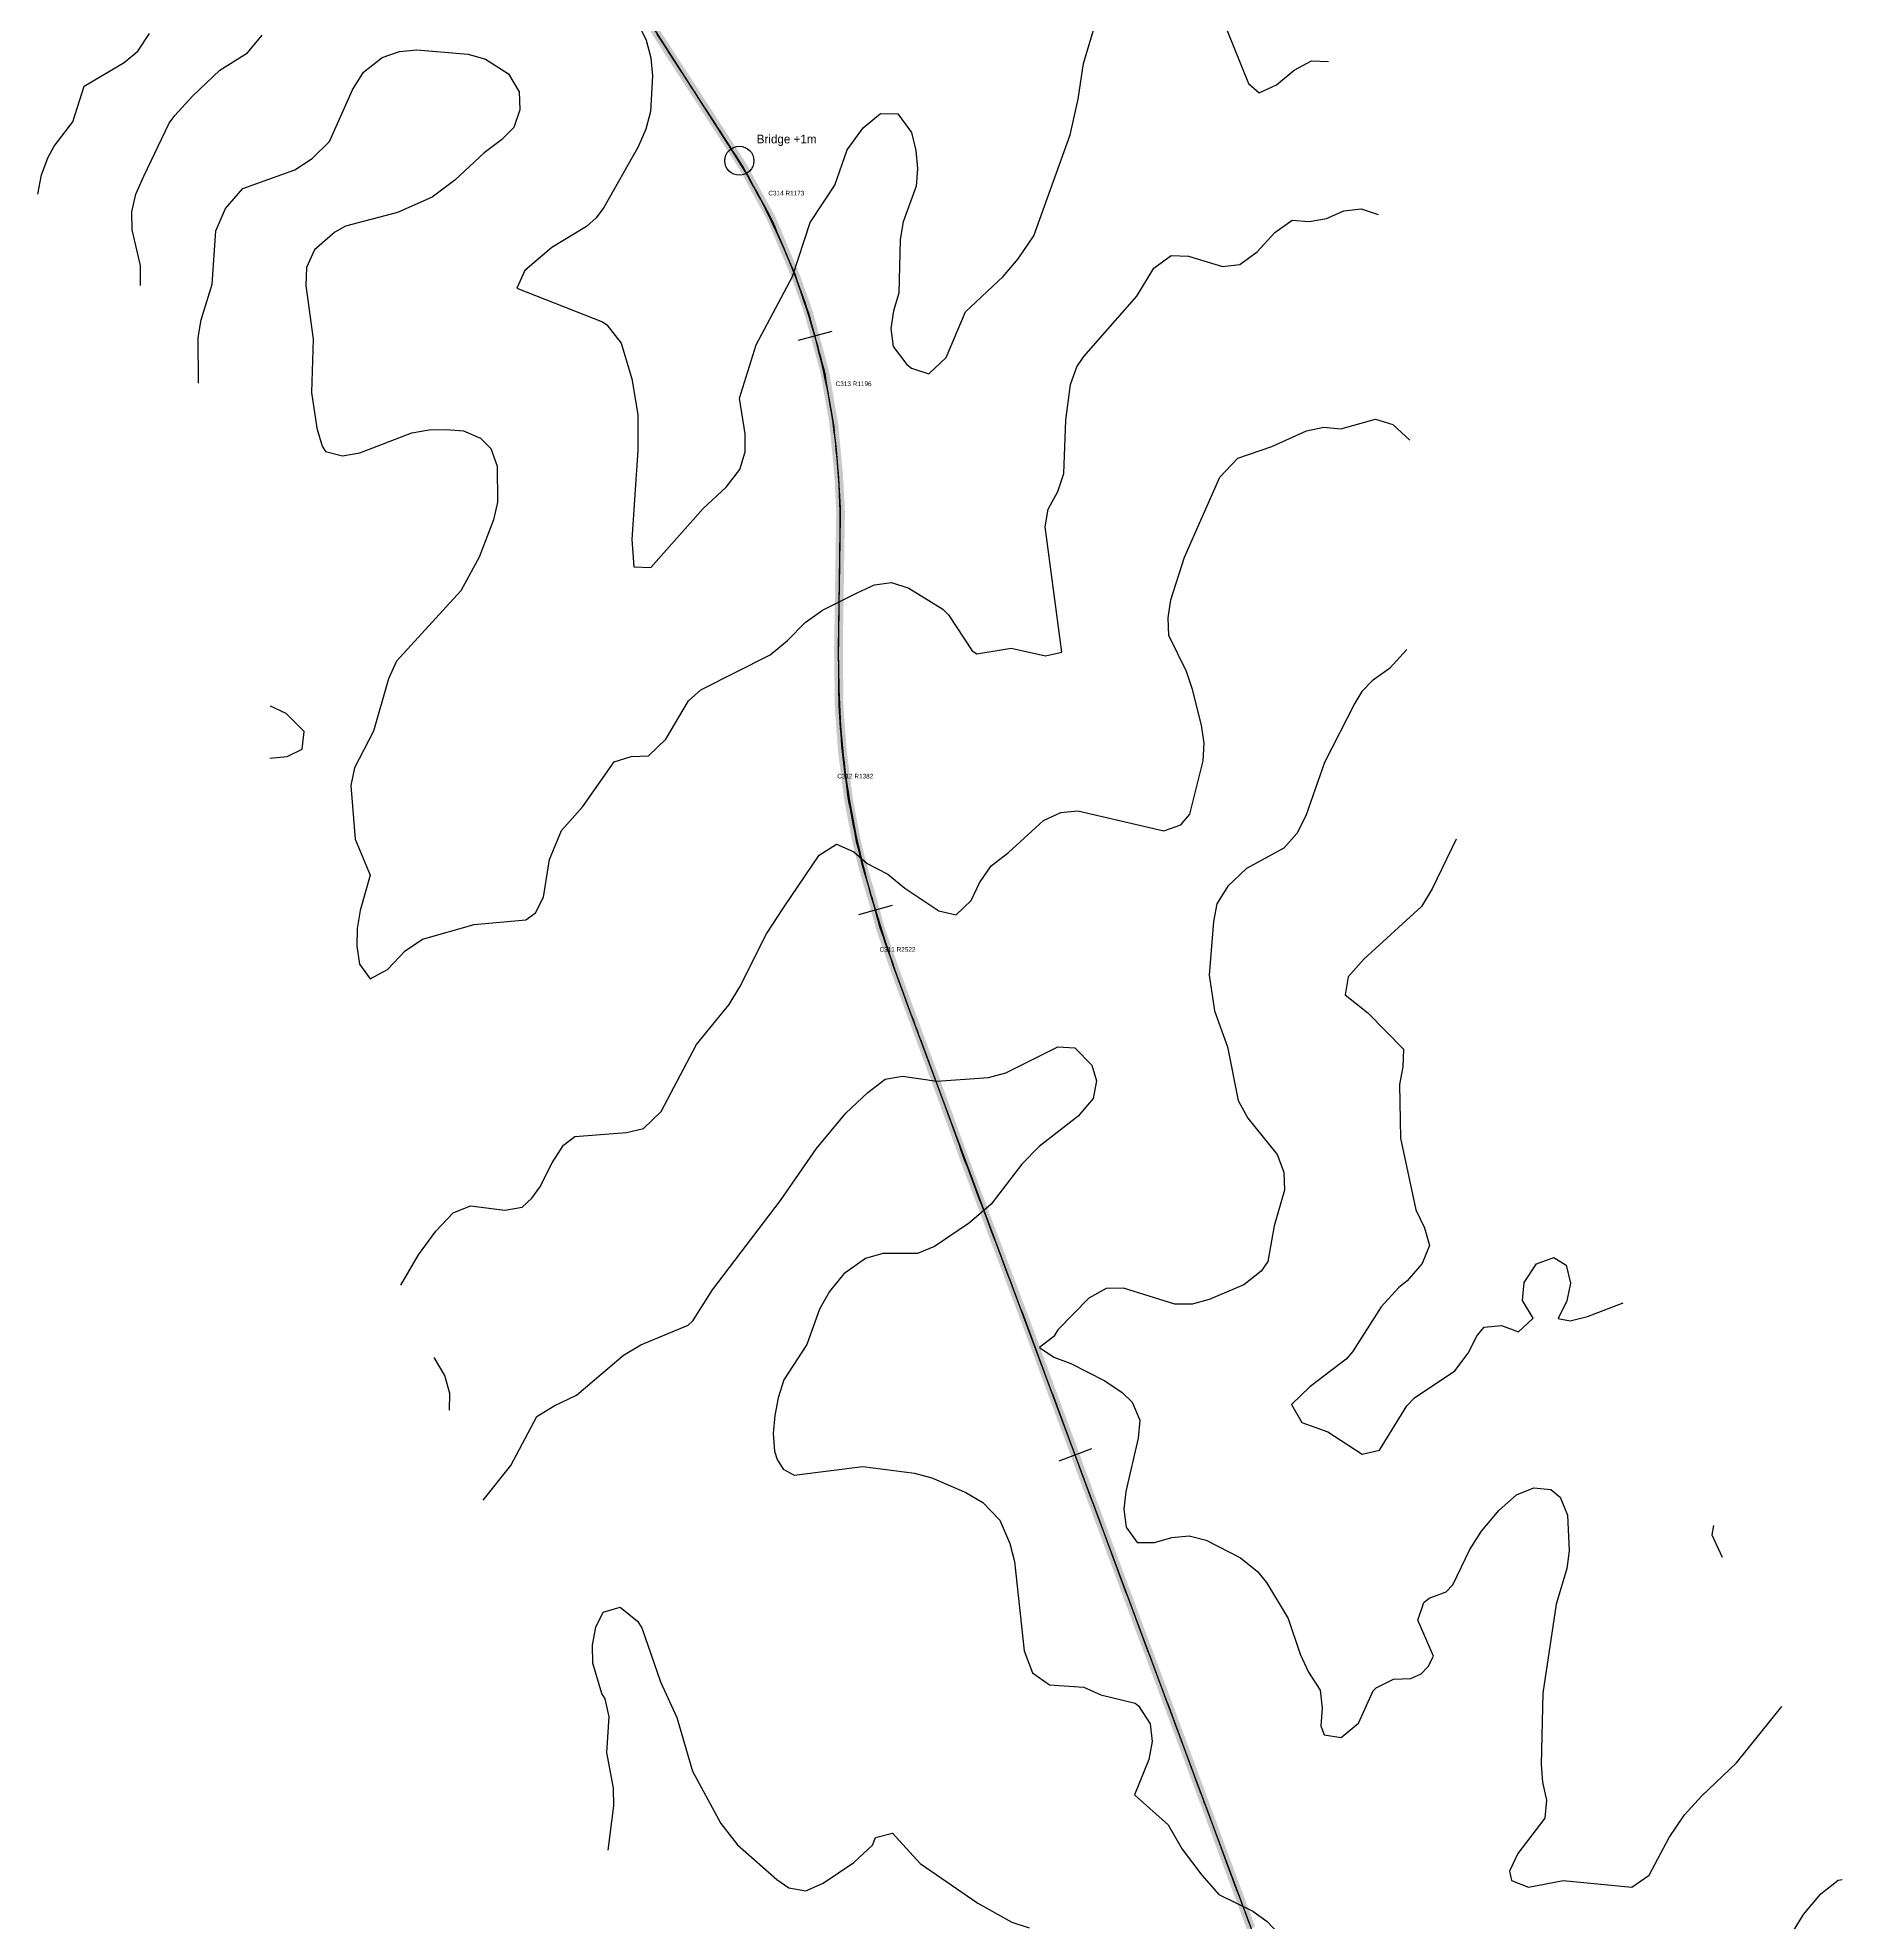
# Model space of a CAD drawing. Header units: metres. Extents: x 697254 to 930473, y 8023396 to 8227001.
# Drawn here: x 775351 to 778462, y 8161985 to 8165234 of the extents above; entities that cross this region are included whole.
import ezdxf

# ---------------------------------------------------------------- set-up
doc = ezdxf.new("R2010")
doc.units = ezdxf.units.M
for name, color, linetype in [('ALIGNMENT_FITTED', 4, 'Continuous'), ('CENTRELINE', 7, 'Continuous'), ('CHAINAGE', 7, 'Continuous'), ('CONTOUR_10M', 33, 'Continuous'), ('CONTOUR_INDEX_50M', 34, 'Continuous'), ('CURVE_LABELS', 4, 'Continuous'), ('GRADE_0-4', 3, 'Continuous'), ('GRADE_4-6', 2, 'Continuous'), ('PROFILE_FLAGS', 6, 'Continuous')]:
    doc.layers.add(name, color=color, linetype=linetype)

msp = doc.modelspace()

# ---------------------------------------------------------------- linework, layer by layer
at = {"layer": 'ALIGNMENT_FITTED'}
for p, q in [((776547.2, 8165041.6), (776301.2, 8165425.6)), ((776731.7, 8164161.5), (776734.2, 8164386.6)), ((776788.7, 8163752.8), (776786.3, 8163761.3)), ((778012.1, 8160446.4), (776847.5, 8163575.1))]:
    msp.add_line(p, q, dxfattribs=at)
for centre, radius, start, end in [((775559.4, 8164408.8), 1173.1, 22.9125, 32.6424), ((775538.3, 8164399.9), 1196, -0.6384, 22.9125), ((778113.9, 8164146.1), 1382.3, 179.3616, -163.8351), ((779210.8, 8164454.8), 2521.8, -163.8351, -159.5824)]:
    msp.add_arc(centre, radius, start, end, dxfattribs=at)
at = {"layer": 'CENTRELINE'}
msp.add_polyline3d([(777439.3, 8161984.5, 1271), (777435.8, 8161993.9, 1270.8), (777432.3, 8162003.3, 1270.5), (777428.8, 8162012.7, 1270.1), (777425.4, 8162022.1, 1269.7), (777421.9, 8162031.4, 1269.3), (777418.4, 8162040.8, 1268.9), (777414.9, 8162050.2, 1268.5), (777411.4, 8162059.6, 1268.2), (777408, 8162069, 1267.9), (777404.5, 8162078.3, 1267.7), (777401, 8162087.7, 1267.4), (777397.5, 8162097.1, 1267.1), (777394, 8162106.5, 1266.7), (777390.6, 8162115.9, 1266.5), (777387.1, 8162125.3, 1266.4), (777383.6, 8162134.6, 1266.3), (777380.1, 8162144, 1266.3), (777376.7, 8162153.4, 1266.4), (777373.2, 8162162.8, 1266.4), (777369.7, 8162172.2, 1266.3), (777366.2, 8162181.5, 1266), (777362.7, 8162190.9, 1265.8), (777359.3, 8162200.3, 1265.7), (777355.8, 8162209.7, 1266.2), (777352.3, 8162219.1, 1266.9), (777348.8, 8162228.4, 1267.4), (777345.3, 8162237.8, 1267.7), (777341.9, 8162247.2, 1267.9), (777338.4, 8162256.6, 1268.1), (777334.9, 8162266, 1268.4), (777331.4, 8162275.4, 1268.6), (777327.9, 8162284.7, 1268.8), (777324.5, 8162294.1, 1269), (777321, 8162303.5, 1269), (777317.5, 8162312.9, 1269.1), (777314, 8162322.3, 1269.2), (777310.5, 8162331.6, 1269.2), (777307.1, 8162341, 1269.1), (777303.6, 8162350.4, 1269), (777300.1, 8162359.8, 1269), (777296.6, 8162369.2, 1269.1), (777293.1, 8162378.5, 1269.1), (777289.6, 8162387.9, 1269.1), (777286.1, 8162397.3, 1268.9), (777282.5, 8162406.6, 1268.8), (777279, 8162416, 1268.5), (777275.5, 8162425.4, 1268.3), (777272, 8162434.7, 1267.9), (777268.5, 8162444.1, 1267.7), (777265, 8162453.5, 1267.4), (777261.4, 8162462.8, 1267.2), (777257.9, 8162472.2, 1266.9), (777254.4, 8162481.6, 1266.5), (777250.9, 8162490.9, 1266.2), (777247.4, 8162500.3, 1266), (777243.9, 8162509.7, 1265.7), (777240.5, 8162519.1, 1265.3), (777237, 8162528.5, 1264.8), (777233.5, 8162537.8, 1264.3), (777230, 8162547.2, 1263.8), (777226.5, 8162556.6, 1263.3), (777223, 8162566, 1262.8), (777219.6, 8162575.3, 1262.2), (777216.1, 8162584.7, 1261.6), (777212.6, 8162594.1, 1261.3), (777209.1, 8162603.5, 1261.2), (777205.6, 8162612.9, 1261.3), (777202.1, 8162622.2, 1261.5), (777198.6, 8162631.6, 1261.7), (777195.2, 8162641, 1262), (777191.7, 8162650.4, 1262), (777188.2, 8162659.8, 1261.9), (777184.7, 8162669.1, 1262), (777181.2, 8162678.5, 1262.6), (777177.7, 8162687.9, 1263), (777174.3, 8162697.3, 1263.2), (777170.8, 8162706.7, 1263.2), (777167.3, 8162716, 1263.1), (777163.8, 8162725.4, 1262.9), (777160.3, 8162734.8, 1262.8), (777156.9, 8162744.2, 1263), (777153.4, 8162753.6, 1263.5), (777149.9, 8162762.9, 1263.9), (777146.4, 8162772.3, 1264), (777143, 8162781.7, 1264.1), (777139.5, 8162791.1, 1264), (777136, 8162800.5, 1264), (777132.5, 8162809.9, 1263.9), (777129.1, 8162819.2, 1263.9), (777125.6, 8162828.6, 1263.9), (777122.1, 8162838, 1263.8), (777118.6, 8162847.4, 1263.6), (777115.2, 8162856.8, 1263.4), (777111.7, 8162866.2, 1263.3), (777108.2, 8162875.5, 1263), (777104.7, 8162884.9, 1262.7), (777101.3, 8162894.3, 1262.7), (777097.8, 8162903.7, 1262.7), (777094.3, 8162913.1, 1262.6), (777090.8, 8162922.4, 1261.8), (777087.4, 8162931.8, 1260.9), (777083.9, 8162941.2, 1260.1), (777080.4, 8162950.6, 1259.6), (777076.9, 8162960, 1259.3), (777073.4, 8162969.4, 1259.2), (777070, 8162978.7, 1259.3), (777066.5, 8162988.1, 1259.9), (777063, 8162997.5, 1260.5), (777059.5, 8163006.9, 1261.1), (777056, 8163016.3, 1261.9), (777052.5, 8163025.6, 1262.5), (777049, 8163035, 1262.8), (777045.4, 8163044.3, 1263.2), (777041.9, 8163053.7, 1263.9), (777038.4, 8163063.1, 1264.7), (777034.8, 8163072.4, 1265.3), (777031.3, 8163081.8, 1265.9), (777027.8, 8163091.1, 1266.4), (777024.2, 8163100.5, 1266.9), (777020.7, 8163109.9, 1266.9), (777017.2, 8163119.2, 1266.9), (777013.6, 8163128.6, 1266.9), (777010.1, 8163138, 1267.2), (777006.6, 8163147.3, 1267.6), (777003, 8163156.7, 1267.9), (776999.5, 8163166, 1268.3), (776996, 8163175.4, 1268.6), (776992.4, 8163184.8, 1269), (776988.9, 8163194.1, 1269.4), (776985.4, 8163203.5, 1269.7), (776981.8, 8163212.8, 1270.1), (776978.3, 8163222.2, 1270.4), (776974.8, 8163231.6, 1270.8), (776971.2, 8163240.9, 1271.1), (776967.7, 8163250.3, 1271.4), (776964.2, 8163259.6, 1271.6), (776960.6, 8163269, 1271.7), (776957.1, 8163278.4, 1271.9), (776953.6, 8163287.7, 1272.1), (776950.1, 8163297.1, 1272.3), (776946.6, 8163306.5, 1272.5), (776943.2, 8163315.9, 1272.5), (776939.8, 8163325.3, 1272.5), (776936.4, 8163334.7, 1272.4), (776932.9, 8163344.1, 1272.4), (776929.5, 8163353.5, 1272.2), (776926.1, 8163362.9, 1272.1), (776922.7, 8163372.3, 1272), (776919.2, 8163381.7, 1271.7), (776915.8, 8163391.1, 1271.4), (776912.4, 8163400.5, 1271.1), (776909, 8163409.9, 1270.7), (776905.5, 8163419.3, 1270.3), (776902, 8163428.7, 1269.9), (776898.6, 8163438.1, 1269.7), (776895.1, 8163447.5, 1269.5), (776891.6, 8163456.8, 1269.4), (776888.2, 8163466.2, 1269.3), (776884.7, 8163475.6, 1269.1), (776881.2, 8163485, 1268.8), (776877.8, 8163494.4, 1268.5), (776874.3, 8163503.8, 1268.2), (776870.8, 8163513.2, 1268), (776867.4, 8163522.5, 1267.9), (776863.9, 8163531.9, 1267.7), (776860.5, 8163541.3, 1267.4), (776857, 8163550.7, 1267.1), (776853.5, 8163560.1, 1266.9), (776850.1, 8163569.5, 1266.8), (776846.6, 8163578.9, 1266.8), (776843.1, 8163588.2, 1266.8), (776839.7, 8163597.6, 1266.6), (776836.2, 8163607, 1266.3), (776832.7, 8163616.4, 1265.9), (776829.3, 8163625.8, 1265.6), (776825.9, 8163635.2, 1265.3), (776822.6, 8163644.7, 1264.9), (776819.3, 8163654.1, 1264.7), (776816, 8163663.6, 1264.4), (776812.7, 8163673, 1264.2), (776809.4, 8163682.4, 1264), (776806.1, 8163691.9, 1263.6), (776802.9, 8163701.4, 1263.2), (776800.3, 8163711, 1262.7), (776797.7, 8163720.7, 1262.4), (776795.1, 8163730.3, 1262.2), (776792.5, 8163740, 1261.9), (776789.8, 8163749.6, 1261.4), (776786.9, 8163759.2, 1261), (776784.1, 8163768.8, 1260.8), (776781.2, 8163778.4, 1260.6), (776778.4, 8163788, 1260.3), (776775.5, 8163797.6, 1260), (776772.9, 8163807.3, 1259.8), (776770.5, 8163817, 1259.8), (776768.1, 8163826.7, 1259.8), (776765.7, 8163836.4, 1259.7), (776763.3, 8163846.1, 1259.6), (776761.3, 8163855.9, 1259.6), (776759.4, 8163865.7, 1259.7), (776757.5, 8163875.5, 1259.7), (776755.6, 8163885.4, 1259.7), (776753.8, 8163895.2, 1259.7), (776751.9, 8163905, 1259.6), (776750, 8163914.9, 1259.5), (776748.4, 8163924.7, 1259.3), (776747.1, 8163934.6, 1259.2), (776745.8, 8163944.6, 1258.9), (776744.5, 8163954.5, 1258.7), (776743.2, 8163964.4, 1258.4), (776742, 8163974.3, 1258.2), (776740.7, 8163984.3, 1258), (776739.4, 8163994.2, 1257.8), (776738.3, 8164004.1, 1257.5), (776737.5, 8164014.1, 1257.1), (776736.8, 8164024.1, 1256.8), (776736, 8164034.1, 1256.5), (776735.2, 8164044, 1256.2), (776734.5, 8164054, 1255.9), (776733.7, 8164064, 1255.6), (776733, 8164074, 1255.3), (776732.6, 8164084, 1255), (776732.5, 8164094, 1254.7), (776732.3, 8164104, 1254.4), (776732.2, 8164114, 1254.1), (776732.1, 8164124, 1253.9), (776732, 8164134, 1253.7), (776731.9, 8164144, 1253.4), (776731.8, 8164154, 1253.2), (776731.6, 8164164, 1252.9), (776731.5, 8164174, 1252.6), (776731.5, 8164184, 1252.3), (776731.6, 8164194, 1252.1), (776731.8, 8164204, 1251.8), (776731.9, 8164214, 1251.6), (776732.1, 8164224, 1251.2), (776732.2, 8164234, 1250.8), (776732.4, 8164244, 1250.4), (776732.6, 8164254, 1250), (776732.7, 8164264, 1249.6), (776732.9, 8164274, 1249.3), (776733, 8164284, 1249.1), (776733.2, 8164294, 1248.9), (776733.3, 8164304.1, 1248.7), (776733.5, 8164314.1, 1248.3), (776733.6, 8164324.1, 1247.9), (776733.8, 8164334.1, 1247.6), (776733.9, 8164344.1, 1247.2), (776734.1, 8164354.1, 1246.9), (776734.2, 8164364.1, 1246.6), (776734.4, 8164374.1, 1246.5), (776734.5, 8164384.1, 1246.3), (776734.7, 8164394.1, 1246.2), (776734.9, 8164404.1, 1246.1), (776735, 8164414.1, 1246), (776734.8, 8164424.1, 1245.9), (776734.2, 8164434.1, 1245.8), (776733.7, 8164444.1, 1245.6), (776733.1, 8164454.1, 1245.4), (776732.6, 8164464.1, 1245.3), (776732, 8164474.1, 1245.2), (776731.4, 8164484, 1245.1), (776730.5, 8164494, 1245), (776729.5, 8164504, 1245), (776728.6, 8164513.9, 1244.9), (776727.7, 8164523.9, 1244.7), (776726.7, 8164533.8, 1244.4), (776725.8, 8164543.8, 1244.1), (776724.8, 8164553.8, 1243.9), (776723.9, 8164563.7, 1244), (776722.5, 8164573.6, 1244), (776720.8, 8164583.5, 1243.8), (776719.1, 8164593.3, 1243.4), (776717.3, 8164603.2, 1243.1), (776715.6, 8164613.1, 1243), (776713.9, 8164622.9, 1243.1), (776712.2, 8164632.8, 1243.3), (776710.5, 8164642.6, 1243.4), (776708.8, 8164652.5, 1243.2), (776706.7, 8164662.3, 1242.9), (776704.1, 8164671.9, 1242.7), (776701.5, 8164681.6, 1242.7), (776698.9, 8164691.2, 1242.5), (776696.2, 8164700.9, 1242.4), (776693.6, 8164710.5, 1242.3), (776691, 8164720.2, 1242.2), (776688.4, 8164729.9, 1242.1), (776685.7, 8164739.5, 1241.8), (776683.1, 8164749.2, 1241.5), (776680.5, 8164758.8, 1241.3), (776677.1, 8164768.2, 1241.2), (776673.8, 8164777.7, 1241.4), (776670.5, 8164787.1, 1241.4), (776667.1, 8164796.5, 1241.3), (776663.8, 8164806, 1240.6), (776660.4, 8164815.4, 1239.9), (776657.1, 8164824.8, 1239.3), (776653.2, 8164834.1, 1239.2), (776649.3, 8164843.3, 1239.3), (776645.4, 8164852.5, 1239.3), (776641.5, 8164861.7, 1239.1), (776637.6, 8164870.9, 1238.6), (776633.8, 8164880.1, 1238), (776629.9, 8164889.4, 1237.3), (776626, 8164898.6, 1236.8), (776622.1, 8164907.8, 1236.4), (776618.2, 8164917, 1236.2), (776613.9, 8164926, 1235.9), (776609.1, 8164934.8, 1235.6), (776604.3, 8164943.6, 1235.1), (776599.5, 8164952.4, 1234.6), (776594.7, 8164961.2, 1234.2), (776589.9, 8164970, 1233.9), (776585.1, 8164978.7, 1233.7), (776580.3, 8164987.5, 1233.3), (776575.6, 8164996.3, 1232.9), (776570.8, 8165005.1, 1232.8), (776565.8, 8165013.7, 1232.7), (776560.5, 8165022.3, 1232.6), (776555, 8165030.6, 1232.4), (776549.6, 8165039, 1232.3), (776544.2, 8165047.4, 1232.2), (776538.7, 8165055.8, 1232.6), (776533.3, 8165064.2, 1233), (776527.8, 8165072.6, 1233.4), (776522.4, 8165081, 1233.9), (776516.9, 8165089.4, 1234.4), (776511.5, 8165097.8, 1234.8), (776506, 8165106.2, 1235), (776500.6, 8165114.6, 1235.6), (776495.2, 8165123, 1236.1), (776489.7, 8165131.4, 1236.6), (776484.3, 8165139.8, 1236.8), (776478.8, 8165148.2, 1236.8), (776473.4, 8165156.6, 1236.9), (776467.9, 8165165, 1237), (776462.5, 8165173.3, 1237.3), (776457, 8165181.7, 1237.5), (776451.6, 8165190.1, 1237.7), (776446.1, 8165198.5, 1237.9), (776440.7, 8165206.9, 1238.4), (776435.3, 8165215.3, 1238.8), (776429.8, 8165223.7, 1238.9), (776424.5, 8165232.2, 1238.9), (776419.1, 8165240.6, 1238.9)], dxfattribs=at)
at = {"layer": 'CHAINAGE'}
for p, q in [((776719.9, 8164728.1), (776662, 8164712.3)), ((776824, 8163738.2), (776766.1, 8163722.5)), ((777167.6, 8162801.5), (777111.4, 8162780.7))]:
    msp.add_line(p, q, dxfattribs=at)
at = {"layer": 'CONTOUR_10M'}
for points, elevation in [([(776369.9, 8165292.4), (776399.7, 8165230.5), (776407.8, 8165199.6), (776410.7, 8165168.8), (776407.2, 8165107.3), (776399.3, 8165076.7), (776386.1, 8165046.1), (776327.2, 8164941.6), (776313.8, 8164924), (776297.1, 8164908.8), (776237.3, 8164872.9), (776190.7, 8164833.3), (776176.9, 8164802.7), (776324.6, 8164744.6), (776332.4, 8164739.2), (776357.1, 8164708.1), (776375.4, 8164646.4), (776385.3, 8164584.7), (776385.6, 8164523.2), (776375.4, 8164369.5), (776378.5, 8164322), (776408.1, 8164320.9), (776498.4, 8164422.7), (776538.1, 8164459.7), (776561.5, 8164490.1), (776570.6, 8164520.8), (776570.4, 8164551.6), (776560.8, 8164613.2), (776589.8, 8164705.1), (776651.9, 8164822.9), (776682.8, 8164916), (776725, 8164980.2), (776746.6, 8165041.4), (776773.9, 8165079.2), (776803.9, 8165103.8), (776833.5, 8165103.3), (776857.1, 8165070.8), (776865, 8165039.9), (776867.7, 8165009.1), (776865.5, 8164978.4), (776843, 8164917.1), (776837.8, 8164886.5), (776835.6, 8164794.2), (776826.5, 8164763.6), (776821.8, 8164732.9), (776826, 8164702), (776849, 8164671), (776857.5, 8164664.7), (776887.1, 8164655), (776917.1, 8164683.1), (776950.6, 8164762), (777015.6, 8164822.6), (777041, 8164853.1), (777068.1, 8164893.1), (777130.8, 8165067.2), (777144.7, 8165128.6), (777153.6, 8165190), (777172.1, 8165251.2)], 1240), ([(775351, 8164964.6), (775357.3, 8164997.8), (775369.1, 8165028.4), (775379.3, 8165047.2), (775411.6, 8165089.4), (775430.9, 8165150.7), (775499.8, 8165191.8), (775523.4, 8165211), (775543.7, 8165241.5)], 1230), ([(775528, 8164807.5), (775528, 8164841.8), (775513.9, 8164903.5), (775513.4, 8164934.3), (775520.3, 8164965), (775533.7, 8164995.6), (775577.9, 8165087.3), (775587.6, 8165100.1), (775617.7, 8165133.8), (775664.8, 8165178.4), (775712.6, 8165208.6), (775737.7, 8165239)], 1240), ([(777401.1, 8165248.3), (777438.4, 8165155.5), (777456.9, 8165139.6), (777486.8, 8165153.4), (777516.8, 8165178.3), (777546.6, 8165194.4), (777576.3, 8165193.5)], 1240), ([(775976.9, 8163084), (776007.2, 8163136.1), (776037.4, 8163177), (776067.5, 8163208.8), (776097.3, 8163220.9), (776156.5, 8163213.4), (776186.3, 8163218.4), (776202.7, 8163233.6), (776216.4, 8163252.6), (776237.6, 8163294.7), (776257.2, 8163325.2), (776276.8, 8163340), (776365.9, 8163346.8), (776395.3, 8163354.2), (776425.7, 8163383), (776486.5, 8163498.9), (776542.9, 8163567.6), (776561.5, 8163598.1), (776607.6, 8163689.8), (776637.9, 8163736), (776698.3, 8163825), (776728.3, 8163844), (776757.8, 8163831.2), (776780.9, 8163810.6), (776816.6, 8163792.3), (776845.9, 8163768.5), (776904.7, 8163729.5), (776934.3, 8163722.3), (776960.4, 8163746.8), (776974.8, 8163777.3), (776994.7, 8163806.7), (777024.7, 8163829.7), (777084.7, 8163885.2), (777114.6, 8163899), (777144.3, 8163901.8), (777292.1, 8163867.2), (777321.9, 8163877.2), (777337.2, 8163895.7), (777360.3, 8163987.7), (777361.7, 8164018.4), (777357.2, 8164049.2), (777341.6, 8164110.9), (777331.2, 8164141.8), (777300.9, 8164203.7), (777299.7, 8164234.5), (777304.4, 8164265.2), (777327.9, 8164338.8), (777389, 8164476.9), (777420, 8164509.8), (777478.7, 8164529.9), (777538.4, 8164557), (777568.1, 8164563.2), (777597.7, 8164560.3), (777657.3, 8164577.1), (777686.8, 8164567.9), (777716.1, 8164540.6)], 1260), ([(777711.4, 8164179.8), (777681.4, 8164146.9), (777651.4, 8164125.6), (777633.5, 8164107.2), (777621.3, 8164087), (777569.5, 8163984.9), (777536.9, 8163893.1), (777521.8, 8163862.5), (777499.4, 8163837.4), (777435, 8163802.1), (777402.5, 8163771.8), (777383.9, 8163741.3), (777378.2, 8163710.6), (777370.4, 8163618.4), (777379.4, 8163556.8), (777402.3, 8163495), (777420.5, 8163402.4), (777437, 8163371.5), (777487.9, 8163309.3), (777499, 8163278.4), (777500.6, 8163247.6), (777482.7, 8163186.3), (777471.7, 8163124.9), (777460.2, 8163108.2), (777430.3, 8163084.4), (777370.6, 8163059.4), (777340.9, 8163051.2), (777311.2, 8163051), (777222.6, 8163078.6), (777192.9, 8163077.9), (777163, 8163061.2), (777109.5, 8163006.6), (777102.9, 8162995.6), (777077.9, 8162976.2), (777102.4, 8162960), (777131.9, 8162948.9), (777190.8, 8162918.7), (777220.3, 8162898.8), (777237.9, 8162881.9), (777251.2, 8162851), (777248.1, 8162820.2), (777226.6, 8162728.2), (777223.6, 8162697.5), (777227.6, 8162666.7), (777246.6, 8162640.4), (777276.2, 8162640.5), (777306, 8162649), (777335.7, 8162652), (777365.2, 8162644.1), (777424.2, 8162613.6), (777453.5, 8162590.4), (777469.5, 8162571.3), (777506.6, 8162509.3), (777527.6, 8162447.5), (777541.6, 8162416.6), (777561.6, 8162385.5), (777565.2, 8162354.7), (777562.8, 8162324), (777568.5, 8162308.4), (777598.1, 8162304.3), (777628.1, 8162328.8), (777652.9, 8162384.3), (777658.5, 8162389.9), (777688.4, 8162404.5), (777718.1, 8162405.8), (777736.2, 8162414), (777748, 8162426.5), (777757.1, 8162444.5), (777730.1, 8162506.4), (777740.4, 8162537), (777749.5, 8162544.3), (777779.3, 8162555.4), (777790.6, 8162567.1), (777820, 8162628.3), (777840, 8162659.9), (777870.1, 8162696), (777900.1, 8162722.2), (777930, 8162734.2), (777959.6, 8162731.6), (777975.4, 8162718.5), (777987.9, 8162687.6), (777991, 8162626), (777987, 8162595.3), (777968.9, 8162534), (777945.7, 8162380.5), (777942.8, 8162257.5), (777945.2, 8162226.8), (777951.7, 8162195.9), (777948.9, 8162165.2), (777902.8, 8162104.3), (777888.2, 8162073.7), (777891.5, 8162057.7), (777921, 8162046.3), (777980.5, 8162057.3), (778099, 8162045.8), (778128.9, 8162066.8), (778163.4, 8162131.6), (778189.6, 8162170.5), (778219.7, 8162203.7), (778279.7, 8162260.3), (778357.4, 8162357.5)], 1260), ([(776119.1, 8162713.2), (776166.6, 8162772.7), (776211.3, 8162857.7), (776241.2, 8162876), (776279.7, 8162894.3), (776360.9, 8162963.4), (776390.8, 8162981.2), (776472.2, 8163014.8), (776480.3, 8163022.6), (776514.1, 8163075.8), (776631.3, 8163229.9), (776693.5, 8163319.6), (776744.1, 8163380.4), (776782, 8163416.3), (776812, 8163438.8), (776841.7, 8163443.9), (776900.9, 8163435.8), (776990, 8163441.7), (777019.8, 8163450), (777109.3, 8163494.8), (777139, 8163493), (777168.2, 8163463), (777176, 8163436.4), (777170.6, 8163405.7), (777144.6, 8163375.3), (777077.4, 8163322.9), (777047.4, 8163292.7), (776994.4, 8163223.4), (776957.1, 8163191.2), (776897.2, 8163150.7), (776867.4, 8163138.5), (776808.1, 8163138.6), (776778.3, 8163130), (776740.5, 8163103.7), (776716.2, 8163073.2), (776699, 8163042.7), (776677, 8162981.4), (776637.3, 8162920.4), (776627.2, 8162889.8), (776621.8, 8162859.1), (776619.1, 8162828.4), (776621, 8162797.6), (776625.5, 8162783.1), (776636.3, 8162766.6), (776654.9, 8162756.3), (776773.7, 8162771.4), (776862.5, 8162759.8), (776892.1, 8162751.9), (776951.1, 8162726.5), (776980.5, 8162709.4), (777009.8, 8162678.8), (777027, 8162638.5), (777034.6, 8162607.7), (777051.5, 8162453.7), (777065.7, 8162415.4), (777095.1, 8162394.8), (777154.3, 8162391.1), (777183.8, 8162377.8), (777243, 8162363.2), (777248.6, 8162358.8), (777269, 8162327.8), (777272.1, 8162297), (777266.3, 8162266.3), (777241.5, 8162205.1), (777299.6, 8162153.5), (777323.9, 8162111.8), (777357.8, 8162066.5), (777387, 8162033.4), (777445.9, 8162004.8), (777470.3, 8161986.8), (777499.6, 8161955.7)], 1270), ([(776060.9, 8162868.6), (776061.6, 8162897.1), (776053.1, 8162928), (776034.6, 8162958.9)], 1260), ([(776334.5, 8162109.8), (776344.2, 8162186), (776343.5, 8162216.8), (776332.1, 8162278.4), (776335.9, 8162339.9), (776329.1, 8162370.7), (776323.7, 8162379.9), (776307.9, 8162432.5), (776307.6, 8162463.3), (776313.2, 8162494), (776325.6, 8162520.4), (776355.3, 8162528.5), (776384.7, 8162504.8), (776392.5, 8162493), (776424.9, 8162400.3), (776452.6, 8162338.4), (776479.9, 8162245.8), (776528.5, 8162156), (776557.6, 8162119.1), (776625.2, 8162059.3), (776645.7, 8162045.1), (776675.2, 8162039.5), (776705.1, 8162053), (776758.2, 8162088.4), (776790.1, 8162118.7), (776795.1, 8162131.6), (776824.8, 8162139.2), (776872.5, 8162086.9), (776971.6, 8162018.6), (777030.5, 8161985.9), (777060, 8161975.8)], 1280), ([(778361.5, 8161944.5), (778394.9, 8161999.1), (778425.1, 8162034.3), (778455, 8162058.1), (778461.9, 8162059.1)], 1270)]:
    msp.add_lwpolyline(points, dxfattribs=dict(at, elevation=elevation))
at = {"layer": 'CONTOUR_INDEX_50M', "elevation": 1250}
for points in [[(775628, 8164638.7), (775627.7, 8164717.5), (775632.7, 8164748.2), (775651.5, 8164809.5), (775658, 8164901.7), (775674.6, 8164939.9), (775704.7, 8164974.3), (775794.1, 8165006.6), (775824, 8165026.1), (775854, 8165055.8), (775893.6, 8165144.7), (775912.8, 8165175.2), (775944.9, 8165200.6), (775974.7, 8165210.9), (776004.4, 8165213.3), (776093.3, 8165205.8), (776122.8, 8165197.4), (776162.5, 8165172), (776180.8, 8165141), (776181.9, 8165110.2), (776171.8, 8165079.6), (776150.7, 8165058.5), (776120.7, 8165035.7), (776070.3, 8164988.6), (776030.8, 8164959.7), (775971.1, 8164933.3), (775881.8, 8164909.4), (775863.1, 8164899), (775828.1, 8164868.7), (775814.2, 8164838.1), (775813.2, 8164807.4), (775826.1, 8164715), (775823, 8164622.7), (775832.3, 8164561.1), (775841.5, 8164530.2), (775847.1, 8164521), (775876.7, 8164513.4), (775906.4, 8164518.8), (775995.9, 8164553.3), (776025.6, 8164558.3), (776055.3, 8164559.3), (776084.9, 8164556.5), (776114.4, 8164544), (776132.3, 8164526.5), (776143.2, 8164495.6), (776143.7, 8164434), (776137, 8164403.4), (776111.8, 8164339.2), (776080.2, 8164281), (775969.3, 8164159.4), (775955.7, 8164128.9), (775929.9, 8164038.8), (775897.1, 8163975.8), (775890.7, 8163945.1), (775898.5, 8163852.8), (775924.2, 8163790.9), (775907, 8163729.6), (775901.7, 8163698.9), (775901.3, 8163668.2), (775905.5, 8163637.4), (775924.4, 8163611.8), (775954.3, 8163628), (775984.4, 8163660.5), (776014.3, 8163680.4), (776103.6, 8163705.7), (776192.7, 8163713.7), (776209.4, 8163725.7), (776222.8, 8163753), (776233, 8163817.7), (776254, 8163867.9), (776290.8, 8163909.2), (776344.5, 8163986.1), (776374.3, 8163995.1), (776404, 8163996.6), (776434, 8164025.4), (776473, 8164091.4), (776494.4, 8164110.2), (776613.8, 8164170.5), (776643.8, 8164195.2), (776673.9, 8164226.1), (776703.8, 8164247.8), (776763.5, 8164277.7), (776793.4, 8164291.4), (776823.1, 8164295.4), (776852.6, 8164285.6), (776911.5, 8164249.3), (776921.3, 8164239.4), (776961.9, 8164177.4), (776969.8, 8164172.4), (777029.2, 8164182.3), (777088.4, 8164168.6), (777116.3, 8164175.4), (777087.7, 8164391.1), (777093.1, 8164421.8), (777109.4, 8164452.3), (777119.8, 8164482.9), (777123.6, 8164575.2), (777131.3, 8164636.6), (777142.3, 8164667.2), (777154.4, 8164685), (777245.8, 8164788.9), (777275, 8164837.2), (777305, 8164859.1), (777334.6, 8164857.8), (777393.7, 8164840.2), (777423.4, 8164843.7), (777453.4, 8164865.5), (777483.5, 8164898.6), (777513.4, 8164919.9), (777543, 8164917.5), (777572.8, 8164922.9), (777602.6, 8164936.2), (777632.3, 8164939.4), (777661.8, 8164929.5)], [(775751.3, 8163992.2), (775781, 8163995.1), (775806.9, 8164007.7), (775810.3, 8164038.5), (775779.3, 8164069.6), (775752.5, 8164082)], [(777796.2, 8163852.7), (777755, 8163767.2), (777736.3, 8163736.7), (777637, 8163645.7), (777610, 8163615.3), (777604.8, 8163584.6), (777644, 8163553.3), (777705.3, 8163491), (777704.5, 8163460.3), (777698.5, 8163429.6), (777700.2, 8163337.3), (777727, 8163213.9), (777741.5, 8163183), (777750.2, 8163152.1), (777737.4, 8163121.5), (777711.7, 8163091.1), (777697.2, 8163079.6), (777667.1, 8163046.5), (777617.8, 8162969.2), (777606.6, 8162956.5), (777544.1, 8162908.7), (777512.6, 8162878.3), (777530.3, 8162847.3), (777575.3, 8162831.2), (777634.1, 8162792.6), (777663.9, 8162799.7), (777711.1, 8162875.8), (777724.4, 8162889.9), (777793.8, 8162936.2), (777816.9, 8162966.7), (777832.5, 8162997.2), (777844.6, 8163011.7), (777874.3, 8163014.4), (777903.8, 8163003.6), (777929.2, 8163026.7), (777910.8, 8163057.7), (777913.2, 8163088.4), (777935, 8163120.7), (777964.8, 8163131.3), (777985.7, 8163118.3), (777993.1, 8163087.4), (777986.9, 8163056.7), (777971.8, 8163026.2), (777993, 8163022.3), (778022.8, 8163029.6), (778084.3, 8163053.5)], [(778239.8, 8162669.7), (778237.1, 8162653.6), (778254.7, 8162615.1)]]:
    msp.add_lwpolyline(points, dxfattribs=at)
at = {"layer": 'GRADE_0-4', "const_width": 15}
for points in [[(777020.7, 8163109.9), (777017.2, 8163119.2), (777013.6, 8163128.6), (777010.1, 8163138), (777006.6, 8163147.3), (777003, 8163156.7), (776999.5, 8163166), (776996, 8163175.4), (776992.4, 8163184.8), (776988.9, 8163194.1), (776985.4, 8163203.5), (776981.8, 8163212.8), (776978.3, 8163222.2), (776974.8, 8163231.6), (776971.2, 8163240.9), (776967.7, 8163250.3), (776964.2, 8163259.6), (776960.6, 8163269), (776957.1, 8163278.4), (776953.6, 8163287.7), (776950.1, 8163297.1), (776946.6, 8163306.5), (776943.2, 8163315.9), (776939.8, 8163325.3), (776936.4, 8163334.7), (776932.9, 8163344.1), (776929.5, 8163353.5), (776926.1, 8163362.9), (776922.7, 8163372.3), (776919.2, 8163381.7), (776915.8, 8163391.1), (776912.4, 8163400.5), (776909, 8163409.9), (776905.5, 8163419.3), (776902, 8163428.7), (776898.6, 8163438.1), (776895.1, 8163447.5), (776891.6, 8163456.8), (776888.2, 8163466.2), (776884.7, 8163475.6), (776881.2, 8163485), (776877.8, 8163494.4), (776874.3, 8163503.8), (776870.8, 8163513.2), (776867.4, 8163522.5), (776863.9, 8163531.9), (776860.5, 8163541.3), (776857, 8163550.7), (776853.5, 8163560.1), (776850.1, 8163569.5), (776846.6, 8163578.9), (776843.1, 8163588.2), (776839.7, 8163597.6), (776836.2, 8163607), (776832.7, 8163616.4), (776829.3, 8163625.8), (776825.9, 8163635.2), (776822.6, 8163644.7), (776819.3, 8163654.1), (776816, 8163663.6), (776812.7, 8163673), (776809.4, 8163682.4), (776806.1, 8163691.9), (776802.9, 8163701.4), (776800.3, 8163711), (776797.7, 8163720.7), (776795.1, 8163730.3), (776792.5, 8163740), (776789.8, 8163749.6), (776786.9, 8163759.2), (776784.1, 8163768.8), (776781.2, 8163778.4), (776778.4, 8163788), (776775.5, 8163797.6), (776772.9, 8163807.3), (776770.5, 8163817), (776768.1, 8163826.7), (776765.7, 8163836.4), (776763.3, 8163846.1), (776761.3, 8163855.9), (776759.4, 8163865.7), (776757.5, 8163875.5), (776755.6, 8163885.4), (776753.8, 8163895.2), (776751.9, 8163905), (776750, 8163914.9), (776748.4, 8163924.7), (776747.1, 8163934.6), (776745.8, 8163944.6), (776744.5, 8163954.5), (776743.2, 8163964.4), (776742, 8163974.3), (776740.7, 8163984.3), (776739.4, 8163994.2), (776738.3, 8164004.1), (776737.5, 8164014.1), (776736.8, 8164024.1), (776736, 8164034.1), (776735.2, 8164044), (776734.5, 8164054), (776733.7, 8164064), (776733, 8164074), (776732.6, 8164084), (776732.5, 8164094), (776732.3, 8164104), (776732.2, 8164114), (776732.1, 8164124), (776732, 8164134), (776731.9, 8164144), (776731.8, 8164154), (776731.6, 8164164), (776731.5, 8164174), (776731.5, 8164184), (776731.6, 8164194), (776731.8, 8164204), (776731.9, 8164214), (776732.1, 8164224), (776732.2, 8164234), (776732.4, 8164244), (776732.6, 8164254), (776732.7, 8164264), (776732.9, 8164274), (776733, 8164284), (776733.2, 8164294), (776733.3, 8164304.1), (776733.5, 8164314.1), (776733.6, 8164324.1), (776733.8, 8164334.1), (776733.9, 8164344.1), (776734.1, 8164354.1), (776734.2, 8164364.1), (776734.4, 8164374.1), (776734.5, 8164384.1), (776734.7, 8164394.1), (776734.9, 8164404.1), (776735, 8164414.1), (776734.8, 8164424.1), (776734.2, 8164434.1), (776733.7, 8164444.1), (776733.1, 8164454.1), (776732.6, 8164464.1), (776732, 8164474.1), (776731.4, 8164484), (776730.5, 8164494), (776729.5, 8164504), (776728.6, 8164513.9), (776727.7, 8164523.9), (776726.7, 8164533.8), (776725.8, 8164543.8), (776724.8, 8164553.8), (776723.9, 8164563.7), (776722.5, 8164573.6), (776720.8, 8164583.5), (776719.1, 8164593.3), (776717.3, 8164603.2), (776715.6, 8164613.1), (776713.9, 8164622.9), (776712.2, 8164632.8), (776710.5, 8164642.6), (776708.8, 8164652.5), (776706.7, 8164662.3), (776704.1, 8164671.9), (776701.5, 8164681.6), (776698.9, 8164691.2), (776696.2, 8164700.9), (776693.6, 8164710.5), (776691, 8164720.2), (776688.4, 8164729.9), (776685.7, 8164739.5), (776683.1, 8164749.2), (776680.5, 8164758.8), (776677.1, 8164768.2), (776673.8, 8164777.7), (776670.5, 8164787.1), (776667.1, 8164796.5), (776663.8, 8164806), (776660.4, 8164815.4), (776657.1, 8164824.8), (776653.2, 8164834.1), (776649.3, 8164843.3), (776645.4, 8164852.5), (776641.5, 8164861.7), (776637.6, 8164870.9), (776633.8, 8164880.1), (776629.9, 8164889.4), (776626, 8164898.6), (776622.1, 8164907.8), (776618.2, 8164917), (776613.9, 8164926), (776609.1, 8164934.8), (776604.3, 8164943.6), (776599.5, 8164952.4), (776594.7, 8164961.2), (776589.9, 8164970), (776585.1, 8164978.7), (776580.3, 8164987.5), (776575.6, 8164996.3), (776570.8, 8165005.1), (776565.8, 8165013.7), (776560.5, 8165022.3), (776555, 8165030.6), (776549.6, 8165039), (776544.2, 8165047.4), (776538.7, 8165055.8), (776533.3, 8165064.2), (776527.8, 8165072.6), (776522.4, 8165081), (776516.9, 8165089.4), (776511.5, 8165097.8), (776506, 8165106.2), (776500.6, 8165114.6), (776495.2, 8165123), (776489.7, 8165131.4), (776484.3, 8165139.8), (776478.8, 8165148.2), (776473.4, 8165156.6), (776467.9, 8165165), (776462.5, 8165173.3), (776457, 8165181.7), (776451.6, 8165190.1), (776446.1, 8165198.5), (776440.7, 8165206.9), (776435.3, 8165215.3), (776429.8, 8165223.7), (776424.5, 8165232.2), (776419.1, 8165240.6), (776413.8, 8165249.1)], [(777442.8, 8161975.2), (777439.3, 8161984.5), (777435.8, 8161993.9), (777432.3, 8162003.3), (777428.8, 8162012.7), (777425.4, 8162022.1), (777421.9, 8162031.4), (777418.4, 8162040.8), (777414.9, 8162050.2), (777411.4, 8162059.6), (777408, 8162069), (777404.5, 8162078.3), (777401, 8162087.7), (777397.5, 8162097.1), (777394, 8162106.5), (777390.6, 8162115.9), (777387.1, 8162125.3), (777383.6, 8162134.6), (777380.1, 8162144), (777376.7, 8162153.4), (777373.2, 8162162.8), (777369.7, 8162172.2), (777366.2, 8162181.5), (777362.7, 8162190.9), (777359.3, 8162200.3), (777355.8, 8162209.7), (777352.3, 8162219.1), (777348.8, 8162228.4), (777345.3, 8162237.8), (777341.9, 8162247.2), (777338.4, 8162256.6), (777334.9, 8162266), (777331.4, 8162275.4), (777327.9, 8162284.7), (777324.5, 8162294.1), (777321, 8162303.5), (777317.5, 8162312.9), (777314, 8162322.3), (777310.5, 8162331.6), (777307.1, 8162341), (777303.6, 8162350.4), (777300.1, 8162359.8), (777296.6, 8162369.2), (777293.1, 8162378.5), (777289.6, 8162387.9), (777286.1, 8162397.3), (777282.5, 8162406.6), (777279, 8162416), (777275.5, 8162425.4), (777272, 8162434.7), (777268.5, 8162444.1), (777265, 8162453.5), (777261.4, 8162462.8), (777257.9, 8162472.2), (777254.4, 8162481.6), (777250.9, 8162490.9), (777247.4, 8162500.3), (777243.9, 8162509.7), (777240.5, 8162519.1), (777237, 8162528.5), (777233.5, 8162537.8), (777230, 8162547.2), (777226.5, 8162556.6), (777223, 8162566), (777219.6, 8162575.3), (777216.1, 8162584.7), (777212.6, 8162594.1), (777209.1, 8162603.5), (777205.6, 8162612.9), (777202.1, 8162622.2), (777198.6, 8162631.6), (777195.2, 8162641), (777191.7, 8162650.4), (777188.2, 8162659.8), (777184.7, 8162669.1), (777181.2, 8162678.5), (777177.7, 8162687.9), (777174.3, 8162697.3), (777170.8, 8162706.7), (777167.3, 8162716), (777163.8, 8162725.4), (777160.3, 8162734.8), (777156.9, 8162744.2), (777153.4, 8162753.6), (777149.9, 8162762.9), (777146.4, 8162772.3), (777143, 8162781.7), (777139.5, 8162791.1), (777136, 8162800.5), (777132.5, 8162809.9), (777129.1, 8162819.2), (777125.6, 8162828.6), (777122.1, 8162838), (777118.6, 8162847.4), (777115.2, 8162856.8), (777111.7, 8162866.2), (777108.2, 8162875.5), (777104.7, 8162884.9), (777101.3, 8162894.3), (777097.8, 8162903.7), (777094.3, 8162913.1), (777090.8, 8162922.4), (777087.4, 8162931.8), (777083.9, 8162941.2), (777080.4, 8162950.6), (777076.9, 8162960), (777073.4, 8162969.4), (777070, 8162978.7), (777066.5, 8162988.1), (777063, 8162997.5), (777059.5, 8163006.9), (777056, 8163016.3), (777052.5, 8163025.6), (777049, 8163035), (777045.4, 8163044.3), (777041.9, 8163053.7)]]:
    msp.add_lwpolyline(points, dxfattribs=at)
at = {"layer": 'GRADE_4-6', "const_width": 15}
msp.add_lwpolyline([(777041.9, 8163053.7), (777038.4, 8163063.1), (777034.8, 8163072.4), (777031.3, 8163081.8), (777027.8, 8163091.1), (777024.2, 8163100.5), (777020.7, 8163109.9)], dxfattribs=at)
at = {"layer": 'PROFILE_FLAGS'}
msp.add_circle((776560.5, 8165022.3), 25, dxfattribs=at)

# ---------------------------------------------------------------- texts
at = {"layer": 'CURVE_LABELS'}
for s, p in [('C314 R1173', (776610.6, 8164962.5)), ('C313 R1196', (776726.5, 8164633.8)), ('C312 R1382', (776729.4, 8163957.4)), ('C311 R2522', (776802.2, 8163658.7))]:
    msp.add_text(s, height=8, dxfattribs=at).set_placement(p)
at = {"layer": 'PROFILE_FLAGS'}
msp.add_text('Bridge +1m', height=15, dxfattribs=at).set_placement((776590.5, 8165052.3))

doc.saveas('drawing.dxf')
